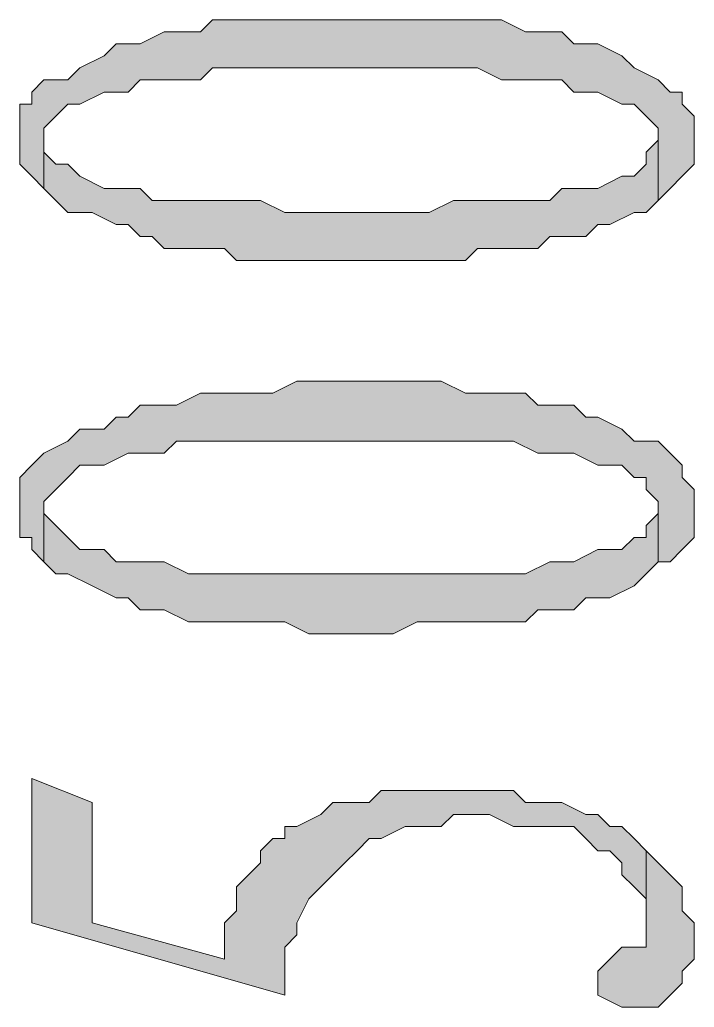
# Model space of a CAD drawing. Header units: inches. Extents: x 20 to 409, y 5 to 283.
# Drawn here: x 48.057 to 50.428, y 75.837 to 79.308 of the extents above; entities that cross this region are included whole.
import ezdxf

# ---------------------------------------------------------------- set-up
doc = ezdxf.new("R2010")
doc.units = ezdxf.units.IN
doc.header["$MEASUREMENT"] = 0
doc.layers.add('C00-00-00', color=7, linetype='Continuous')

msp = doc.modelspace()

# ---------------------------------------------------------------- hatches: boundary and pattern name
at = {"layer": 'C00-00-00'}
h = msp.add_hatch(color=0, dxfattribs=at)
h.dxf.hatch_style = 2
h.paths.add_polyline_path([(48.0574, 78.8846), (48.0574, 78.7999), (48.0998, 78.7576), (48.1421, 78.7153), (48.1421, 78.9269), (48.1844, 78.9693), (48.2268, 79.0116), (48.2691, 79.0116), (48.3538, 79.0539), (48.4384, 79.0539), (48.4808, 79.0963), (48.6924, 79.0963), (48.7348, 79.1386), (49.2428, 79.1386), (49.6661, 79.1386), (49.7508, 79.0963), (49.9624, 79.0963), (50.0048, 79.0539), (50.0894, 79.0539), (50.1741, 79.0116), (50.2164, 79.0116), (50.2588, 78.9693), (50.3011, 78.9269), (50.3011, 78.6729), (50.3434, 78.7153), (50.3858, 78.7576), (50.4281, 78.7999), (50.4281, 78.9693), (50.3858, 79.0116), (50.3858, 79.0539), (50.3434, 79.0539), (50.3011, 79.0963), (50.2164, 79.1386), (50.1741, 79.1809), (50.0894, 79.2233), (50.0048, 79.2233), (49.9624, 79.2656), (49.8354, 79.2656), (49.7508, 79.3079), (48.7348, 79.3079), (48.6924, 79.2656), (48.5654, 79.2656), (48.4808, 79.2233), (48.3961, 79.2233), (48.3538, 79.1809), (48.2691, 79.1386), (48.2268, 79.0963), (48.1421, 79.0963), (48.0998, 79.0539), (48.0998, 79.0116), (48.0574, 79.0116)])
h = msp.add_hatch(color=0, dxfattribs=at)
h.dxf.hatch_style = 2
h.paths.add_polyline_path([(48.1421, 78.7153), (48.1844, 78.6729), (48.2268, 78.6306), (48.3114, 78.6306), (48.3961, 78.5883), (48.4384, 78.5883), (48.4808, 78.5459), (48.5231, 78.5459), (48.5654, 78.5036), (48.7771, 78.5036), (48.8194, 78.4613), (49.6238, 78.4613), (49.6661, 78.5036), (49.8354, 78.5036), (49.8778, 78.5036), (49.9201, 78.5459), (50.0471, 78.5459), (50.0894, 78.5883), (50.1318, 78.5883), (50.2164, 78.6306), (50.2588, 78.6306), (50.3011, 78.6729), (50.3011, 78.8846), (50.2588, 78.8423), (50.2588, 78.7999), (50.2164, 78.7576), (50.1741, 78.7576), (50.0894, 78.7153), (49.9624, 78.7153), (49.9201, 78.6729), (49.5814, 78.6729), (49.4968, 78.6306), (48.9888, 78.6306), (48.9041, 78.6729), (48.5231, 78.6729), (48.4808, 78.7153), (48.3538, 78.7153), (48.2691, 78.7576), (48.2268, 78.7999), (48.1844, 78.7999), (48.1421, 78.8423), (48.1421, 78.8846)])
h = msp.add_hatch(color=0, dxfattribs=at)
h.dxf.hatch_style = 2
h.paths.add_polyline_path([(48.0574, 77.6146), (48.0574, 77.4876), (48.0998, 77.4876), (48.0998, 77.4453), (48.1421, 77.4029), (48.1421, 77.6146), (48.1844, 77.6569), (48.2268, 77.6993), (48.2691, 77.7416), (48.3538, 77.7416), (48.4384, 77.7839), (48.5654, 77.7839), (48.6078, 77.8263), (49.2428, 77.8263), (49.7931, 77.8263), (49.8778, 77.7839), (50.0048, 77.7839), (50.0894, 77.7416), (50.1741, 77.7416), (50.2164, 77.6993), (50.2588, 77.6993), (50.2588, 77.6569), (50.3011, 77.6146), (50.3011, 77.4029), (50.3434, 77.4029), (50.3858, 77.4453), (50.4281, 77.4876), (50.4281, 77.6569), (50.3858, 77.6993), (50.3858, 77.7416), (50.3434, 77.7839), (50.3011, 77.8263), (50.2164, 77.8263), (50.1741, 77.8686), (50.0894, 77.9109), (50.0471, 77.9109), (50.0048, 77.9533), (49.8778, 77.9533), (49.8354, 77.9956), (49.6238, 77.9956), (49.5391, 78.0379), (49.0311, 78.0379), (48.9464, 77.9956), (48.6924, 77.9956), (48.6078, 77.9533), (48.4808, 77.9533), (48.4384, 77.9109), (48.3961, 77.9109), (48.3538, 77.8686), (48.2691, 77.8686), (48.2268, 77.8263), (48.1421, 77.7839), (48.0998, 77.7416), (48.0574, 77.6993)])
h = msp.add_hatch(color=0, dxfattribs=at)
h.dxf.hatch_style = 2
h.paths.add_polyline_path([(48.1421, 77.4029), (48.1844, 77.3606), (48.2268, 77.3606), (48.3114, 77.3183), (48.3961, 77.2759), (48.4384, 77.2759), (48.4808, 77.2336), (48.5654, 77.2336), (48.6501, 77.1913), (48.9888, 77.1913), (49.0734, 77.1489), (49.3698, 77.1489), (49.4544, 77.1913), (49.8354, 77.1913), (49.8778, 77.2336), (50.0048, 77.2336), (50.0471, 77.2759), (50.1318, 77.2759), (50.2164, 77.3183), (50.2588, 77.3606), (50.3011, 77.4029), (50.3011, 77.5723), (50.2588, 77.5299), (50.2588, 77.4876), (50.2164, 77.4876), (50.1741, 77.4453), (50.0894, 77.4453), (50.0048, 77.4029), (49.9201, 77.4029), (49.8354, 77.3606), (48.6501, 77.3606), (48.5654, 77.4029), (48.3961, 77.4029), (48.3538, 77.4453), (48.2691, 77.4453), (48.2268, 77.4876), (48.1844, 77.5299), (48.1421, 77.5723)])
h = msp.add_hatch(color=0, dxfattribs=at)
h.dxf.hatch_style = 2
h.paths.add_polyline_path([(48.0998, 76.6409), (48.0998, 76.1329), (48.9888, 75.8789), (48.9888, 76.0483), (49.0311, 76.0906), (49.0311, 76.1329), (49.0734, 76.2176), (49.1158, 76.2599), (49.1581, 76.3023), (49.2004, 76.3446), (49.2428, 76.3869), (49.2851, 76.4293), (49.3274, 76.4293), (49.4121, 76.4716), (49.5391, 76.4716), (49.5814, 76.5139), (49.7084, 76.5139), (49.7931, 76.4716), (49.9201, 76.4716), (50.0048, 76.4716), (50.0471, 76.4293), (50.0894, 76.3869), (50.1318, 76.3869), (50.1741, 76.3446), (50.1741, 76.3023), (50.2164, 76.2599), (50.2588, 76.2176), (50.2588, 76.0483), (50.2588, 76.3869), (50.2164, 76.4293), (50.1741, 76.4716), (50.1318, 76.4716), (50.0894, 76.5139), (50.0471, 76.5139), (49.9624, 76.5563), (49.8354, 76.5563), (49.7931, 76.5986), (49.3274, 76.5986), (49.2851, 76.5563), (49.1581, 76.5563), (49.1158, 76.5139), (49.0311, 76.4716), (48.9888, 76.4716), (48.9888, 76.4293), (48.9464, 76.4293), (48.9041, 76.3869), (48.9041, 76.3446), (48.8618, 76.3023), (48.8194, 76.2599), (48.8194, 76.1753), (48.7771, 76.1329), (48.7771, 76.0059), (48.3114, 76.1329), (48.3114, 76.5563)])
h = msp.add_hatch(color=0, dxfattribs=at)
h.dxf.hatch_style = 2
h.paths.add_polyline_path([(50.0894, 75.9213), (50.0894, 75.8789), (50.1741, 75.8366), (50.3011, 75.8366), (50.3434, 75.8789), (50.3858, 75.9213), (50.3858, 75.9636), (50.4281, 76.0059), (50.4281, 76.1329), (50.3858, 76.1753), (50.3858, 76.2599), (50.3434, 76.3023), (50.3011, 76.3446), (50.2588, 76.3869), (50.2588, 76.0483), (50.1741, 76.0483), (50.1318, 76.0059), (50.0894, 75.9636)])

# ---------------------------------------------------------------- linework, layer by layer
at = {"layer": 'C00-00-00', "color": 0, "lineweight": 0}
for points in [[(48.0574, 78.8846), (48.0574, 78.7999), (48.0998, 78.7576), (48.1421, 78.7153), (48.1421, 78.9269), (48.1844, 78.9693), (48.2268, 79.0116), (48.2691, 79.0116), (48.3538, 79.0539), (48.4384, 79.0539), (48.4808, 79.0963), (48.6924, 79.0963), (48.7348, 79.1386), (49.2428, 79.1386), (49.6661, 79.1386), (49.7508, 79.0963), (49.9624, 79.0963), (50.0048, 79.0539), (50.0894, 79.0539), (50.1741, 79.0116), (50.2164, 79.0116), (50.2588, 78.9693), (50.3011, 78.9269), (50.3011, 78.6729), (50.3434, 78.7153), (50.3858, 78.7576), (50.4281, 78.7999), (50.4281, 78.9693), (50.3858, 79.0116), (50.3858, 79.0539), (50.3434, 79.0539), (50.3011, 79.0963), (50.2164, 79.1386), (50.1741, 79.1809), (50.0894, 79.2233), (50.0048, 79.2233), (49.9624, 79.2656), (49.8354, 79.2656), (49.7508, 79.3079), (48.7348, 79.3079), (48.6924, 79.2656), (48.5654, 79.2656), (48.4808, 79.2233), (48.3961, 79.2233), (48.3538, 79.1809), (48.2691, 79.1386), (48.2268, 79.0963), (48.1421, 79.0963), (48.0998, 79.0539), (48.0998, 79.0116), (48.0574, 79.0116)], [(48.1421, 78.7153), (48.1844, 78.6729), (48.2268, 78.6306), (48.3114, 78.6306), (48.3961, 78.5883), (48.4384, 78.5883), (48.4808, 78.5459), (48.5231, 78.5459), (48.5654, 78.5036), (48.7771, 78.5036), (48.8194, 78.4613), (49.6238, 78.4613), (49.6661, 78.5036), (49.8354, 78.5036), (49.8778, 78.5036), (49.9201, 78.5459), (50.0471, 78.5459), (50.0894, 78.5883), (50.1318, 78.5883), (50.2164, 78.6306), (50.2588, 78.6306), (50.3011, 78.6729), (50.3011, 78.8846), (50.2588, 78.8423), (50.2588, 78.7999), (50.2164, 78.7576), (50.1741, 78.7576), (50.0894, 78.7153), (49.9624, 78.7153), (49.9201, 78.6729), (49.5814, 78.6729), (49.4968, 78.6306), (48.9888, 78.6306), (48.9041, 78.6729), (48.5231, 78.6729), (48.4808, 78.7153), (48.3538, 78.7153), (48.2691, 78.7576), (48.2268, 78.7999), (48.1844, 78.7999), (48.1421, 78.8423), (48.1421, 78.8846)], [(48.0574, 77.6146), (48.0574, 77.4876), (48.0998, 77.4876), (48.0998, 77.4453), (48.1421, 77.4029), (48.1421, 77.6146), (48.1844, 77.6569), (48.2268, 77.6993), (48.2691, 77.7416), (48.3538, 77.7416), (48.4384, 77.7839), (48.5654, 77.7839), (48.6078, 77.8263), (49.2428, 77.8263), (49.7931, 77.8263), (49.8778, 77.7839), (50.0048, 77.7839), (50.0894, 77.7416), (50.1741, 77.7416), (50.2164, 77.6993), (50.2588, 77.6993), (50.2588, 77.6569), (50.3011, 77.6146), (50.3011, 77.4029), (50.3434, 77.4029), (50.3858, 77.4453), (50.4281, 77.4876), (50.4281, 77.6569), (50.3858, 77.6993), (50.3858, 77.7416), (50.3434, 77.7839), (50.3011, 77.8263), (50.2164, 77.8263), (50.1741, 77.8686), (50.0894, 77.9109), (50.0471, 77.9109), (50.0048, 77.9533), (49.8778, 77.9533), (49.8354, 77.9956), (49.6238, 77.9956), (49.5391, 78.0379), (49.0311, 78.0379), (48.9464, 77.9956), (48.6924, 77.9956), (48.6078, 77.9533), (48.4808, 77.9533), (48.4384, 77.9109), (48.3961, 77.9109), (48.3538, 77.8686), (48.2691, 77.8686), (48.2268, 77.8263), (48.1421, 77.7839), (48.0998, 77.7416), (48.0574, 77.6993)], [(48.1421, 77.4029), (48.1844, 77.3606), (48.2268, 77.3606), (48.3114, 77.3183), (48.3961, 77.2759), (48.4384, 77.2759), (48.4808, 77.2336), (48.5654, 77.2336), (48.6501, 77.1913), (48.9888, 77.1913), (49.0734, 77.1489), (49.3698, 77.1489), (49.4544, 77.1913), (49.8354, 77.1913), (49.8778, 77.2336), (50.0048, 77.2336), (50.0471, 77.2759), (50.1318, 77.2759), (50.2164, 77.3183), (50.2588, 77.3606), (50.3011, 77.4029), (50.3011, 77.5723), (50.2588, 77.5299), (50.2588, 77.4876), (50.2164, 77.4876), (50.1741, 77.4453), (50.0894, 77.4453), (50.0048, 77.4029), (49.9201, 77.4029), (49.8354, 77.3606), (48.6501, 77.3606), (48.5654, 77.4029), (48.3961, 77.4029), (48.3538, 77.4453), (48.2691, 77.4453), (48.2268, 77.4876), (48.1844, 77.5299), (48.1421, 77.5723)], [(48.0998, 76.6409), (48.0998, 76.1329), (48.9888, 75.8789), (48.9888, 76.0483), (49.0311, 76.0906), (49.0311, 76.1329), (49.0734, 76.2176), (49.1158, 76.2599), (49.1581, 76.3023), (49.2004, 76.3446), (49.2428, 76.3869), (49.2851, 76.4293), (49.3274, 76.4293), (49.4121, 76.4716), (49.5391, 76.4716), (49.5814, 76.5139), (49.7084, 76.5139), (49.7931, 76.4716), (49.9201, 76.4716), (50.0048, 76.4716), (50.0471, 76.4293), (50.0894, 76.3869), (50.1318, 76.3869), (50.1741, 76.3446), (50.1741, 76.3023), (50.2164, 76.2599), (50.2588, 76.2176), (50.2588, 76.0483), (50.2588, 76.3869), (50.2164, 76.4293), (50.1741, 76.4716), (50.1318, 76.4716), (50.0894, 76.5139), (50.0471, 76.5139), (49.9624, 76.5563), (49.8354, 76.5563), (49.7931, 76.5986), (49.3274, 76.5986), (49.2851, 76.5563), (49.1581, 76.5563), (49.1158, 76.5139), (49.0311, 76.4716), (48.9888, 76.4716), (48.9888, 76.4293), (48.9464, 76.4293), (48.9041, 76.3869), (48.9041, 76.3446), (48.8618, 76.3023), (48.8194, 76.2599), (48.8194, 76.1753), (48.7771, 76.1329), (48.7771, 76.0059), (48.3114, 76.1329), (48.3114, 76.5563)], [(50.0894, 75.9213), (50.0894, 75.8789), (50.1741, 75.8366), (50.3011, 75.8366), (50.3434, 75.8789), (50.3858, 75.9213), (50.3858, 75.9636), (50.4281, 76.0059), (50.4281, 76.1329), (50.3858, 76.1753), (50.3858, 76.2599), (50.3434, 76.3023), (50.3011, 76.3446), (50.2588, 76.3869), (50.2588, 76.0483), (50.1741, 76.0483), (50.1318, 76.0059), (50.0894, 75.9636)]]:
    msp.add_lwpolyline(points, close=True, dxfattribs=at)

doc.saveas('drawing.dxf')
